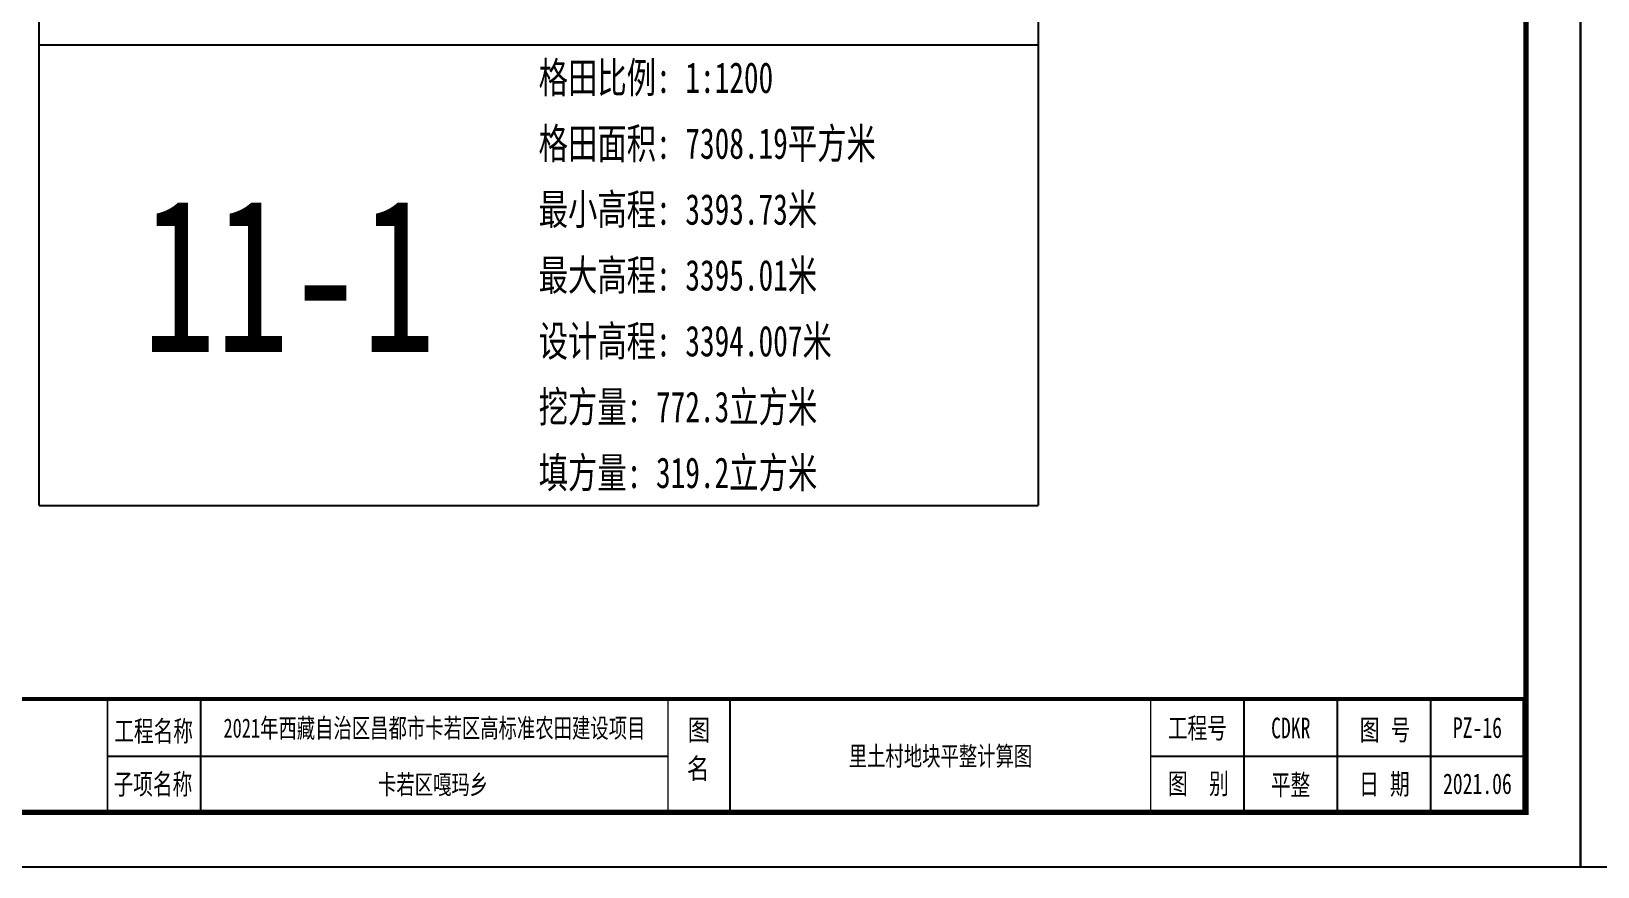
# Model space of a CAD drawing. Extents: x 4283 to 40403, y 1134 to 1764.
# Drawn here: x 10381 to 10584.8, y 1467.1 to 1575.8 of the extents above; entities that cross this region are included whole.
import ezdxf
from ezdxf.enums import TextEntityAlignment as Align

# ---------------------------------------------------------------- set-up
doc = ezdxf.new("R2010")
doc.units = 0
for name, color, linetype in [('PUB_TITLE', 4, 'Continuous'), ('S-MODIFY', 4, 'Continuous'), ('tdz_土方计算图', 7, 'Continuous'), ('华泽绵阳图框', 7, 'Continuous')]:
    doc.layers.add(name, color=color, linetype=linetype)
doc.styles.add('-宋体', font='', dxfattribs={"width": 0.8})
doc.styles.add('GLand', font='')
doc.styles.add('长仿宋', font='', dxfattribs={"width": 0.7, "height": 5})
doc.styles.get('-宋体').set_extended_font_data('SimSun')
doc.styles.get('GLand').set_extended_font_data('FangSong_GB2312')
doc.styles.get('长仿宋').set_extended_font_data('SimSun')

msp = doc.modelspace()

# ---------------------------------------------------------------- linework, layer by layer
msp.add_lwpolyline([(10381.99, 1514.09), (10511.99, 1514.09)])
at = {"layer": 'PUB_TITLE'}
for points in [[(10162.53, 1467.09), (10582.53, 1467.09), (10582.53, 1764.09), (10162.53, 1764.09)], [(10582.53, 1467.09), (11002.53, 1467.09), (11002.53, 1764.09), (10582.53, 1764.09)]]:
    msp.add_lwpolyline(points, close=True, dxfattribs=at)
at = {"layer": 'PUB_TITLE', "color": 7, "const_width": 0.566}
msp.add_lwpolyline([(10575.46, 1474.16), (10575.46, 1756.99)], dxfattribs=at)
at = {"layer": 'PUB_TITLE', "color": 7, "const_width": 0.506}
msp.add_lwpolyline([(10180.21, 1474.16), (10575.23, 1474.16), (10575.24, 1488.92), (10180.21, 1488.92)], close=True, dxfattribs=at)
at = {"layer": 'S-MODIFY'}
for points in [[(10162.53, 1467.09), (10582.53, 1467.09), (10582.53, 1764.09), (10162.53, 1764.09)], [(10582.53, 1467.09), (11002.53, 1467.09), (11002.53, 1764.09), (10582.53, 1764.09)]]:
    msp.add_lwpolyline(points, close=True, dxfattribs=at)
at = {"layer": 'tdz_土方计算图', "linetype": 'Continuous'}
for points in [[(10381.99, 1514.09), (10381.99, 1514.09), (10381.99, 1674.09), (10381.99, 1674.09)], [(10511.99, 1674.09), (10511.99, 1514.09)], [(10381.99, 1574.09), (10511.99, 1574.09)]]:
    msp.add_lwpolyline(points, dxfattribs=at)
at = {"layer": '华泽绵阳图框', "color": 7}
for p, q in [((10403.04, 1474.16), (10403.04, 1488.92)), ((10471.92, 1474.16), (10471.92, 1488.92)), ((10538.78, 1474.08), (10538.78, 1488.84)), ((10550.93, 1474.08), (10550.93, 1488.84)), ((10563.08, 1474.08), (10563.08, 1488.84)), ((10390.89, 1481.46), (10463.82, 1481.46)), ((10526.62, 1481.46), (10575.23, 1481.46))]:
    msp.add_line(p, q, dxfattribs=at)
at = {"layer": '华泽绵阳图框', "color": 7, "const_width": 0.707}
msp.add_lwpolyline([(10180.21, 1474.16), (10575.46, 1474.16), (10575.46, 1756.99), (10180.21, 1756.99)], close=True, dxfattribs=at)
at = {"layer": '华泽绵阳图框', "color": 7, "const_width": 0.506}
msp.add_lwpolyline([(10180.21, 1488.92), (10575.24, 1488.92)], dxfattribs=at)
at = {"layer": '华泽绵阳图框', "color": 7, "const_width": 0.203, "flags": 128}
for points in [[(10390.89, 1474.16), (10390.89, 1488.92)], [(10463.82, 1474.16), (10463.82, 1488.92)], [(10526.62, 1474.08), (10526.62, 1488.84)]]:
    msp.add_lwpolyline(points, dxfattribs=at)

# ---------------------------------------------------------------- texts
at = {"layer": 'tdz_土方计算图', "linetype": 'Continuous', "style": 'GLand', "width": 0.7}
for s, p in [('格田比例: 1:1200', (10446.99, 1569.81)), ('格田面积: 7308.19平方米', (10446.99, 1561.24)), ('最小高程: 3393.73米', (10446.99, 1552.66)), ('最大高程: 3395.01米', (10446.99, 1544.09)), ('设计高程: 3394.007米', (10446.99, 1535.52)), ('挖方量: 772.3立方米', (10446.99, 1526.95)), ('填方量: 319.2立方米', (10446.99, 1518.38))]:
    msp.add_text(s, height=4, dxfattribs=at).set_placement(p, align=Align.MIDDLE_LEFT)
at = {"layer": 'tdz_土方计算图', "color": 6, "linetype": 'Continuous', "style": 'GLand', "width": 0.7}
msp.add_text('11-1', height=20, dxfattribs=at).set_placement((10414.49, 1544.09), align=Align.MIDDLE_CENTER)
at = {"layer": '华泽绵阳图框', "style": '长仿宋', "width": 0.7}
for s, height, p in [('工程名称', 2.685, (10391.76, 1483.4)), ('工程号', 2.685, (10528.85, 1483.8)), ('图', 2.69, (10553.83, 1483.55)), ('号', 2.69, (10557.84, 1483.55)), ('子项名称', 2.685, (10391.68, 1476.49)), ('别', 2.69, (10534.21, 1476.56)), ('图', 2.69, (10528.87, 1476.56)), ('日', 2.69, (10553.74, 1476.5)), ('期', 2.69, (10557.75, 1476.5))]:
    msp.add_text(s, height=height, dxfattribs=at).set_placement(p)
for s, height, p in [('2021年西藏自治区昌都市卡若区高标准农田建设项目', 2.5, (10433.43, 1485.19)), ('CDKR', 2.685, (10544.85, 1485.15)), ('PZ-16', 2.685, (10569.13, 1485.17)), ('里土村地块平整计算图', 2.5, (10499.27, 1481.54)), ('卡若区嘎玛乡', 2.5, (10433.25, 1477.83)), ('平整', 2.685, (10544.82, 1477.79)), ('2021.06', 2.685, (10569.13, 1477.87))]:
    msp.add_text(s, height=height, dxfattribs=at).set_placement(p, align=Align.MIDDLE)
at = {"layer": '华泽绵阳图框', "color": 7, "style": '-宋体', "width": 0.8}
for s, p in [('图', (10466.37, 1483.55)), ('名', (10466.27, 1478.52))]:
    msp.add_text(s, height=2.69, dxfattribs=at).set_placement(p)

doc.saveas('drawing.dxf')
